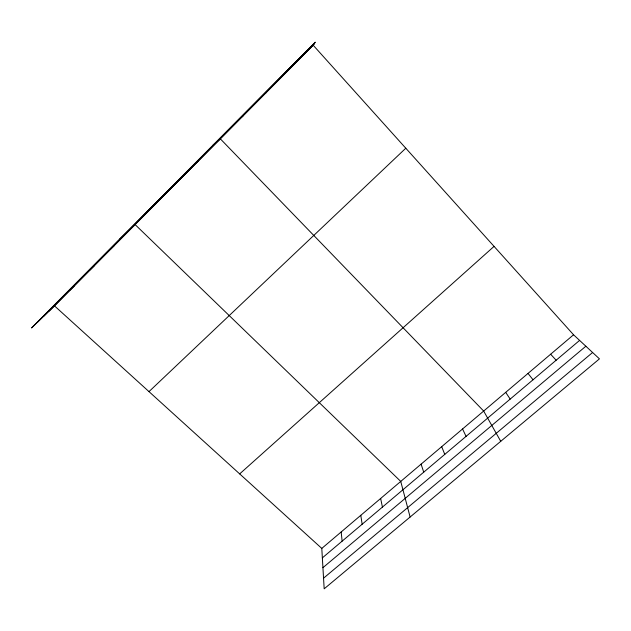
<?xml version="1.0" encoding="UTF-8"?>
<svg xmlns="http://www.w3.org/2000/svg" width="631" height="631" viewBox="0 0 631 631"><rect width="100%" height="100%" fill="white"/><g stroke="black" fill="none" stroke-linecap="round" stroke-linejoin="round"><path stroke-width="0.95" d="M313.213 45.258L315.255 42.182L31.55 327.946L54.44 305.83L313.213 45.258L573.555 334.785L599.45 358.858L324.176 588.818L321.794 548.41L54.44 305.83M37.615 322.086L314.711 43.003M43.586 316.32L314.175 43.807M49.115 310.98L313.686 44.549M69.284 290.662L74.206 285.93M89.736 270.076L94.24 265.761M110.464 249.198L114.542 245.317M148.987 391.622L405.804 148.222M119.488 239.37L135.121 224.597L400.748 481.414L410.118 517.026M152.805 206.566L155.975 203.592M174.416 184.796L177.122 182.296M196.344 162.719L198.568 160.708M239.67 473.897L494.065 246.382M212.844 145.335L220.306 138.812L483.669 411.057L500.746 441.314M321.794 548.41L573.555 334.785M322.346 557.883L579.597 340.401M322.93 567.671L585.86 346.222M323.553 578.185L592.604 352.492M241.823 116.916L243.03 115.938M265.422 93.151L266.085 92.725M550.642 354.228L556.148 360.222M528.029 373.418L533.014 379.783M505.699 392.356L510.187 399.084M462.555 428.977L466.072 436.376M441.7 446.669L444.768 454.391M421.098 464.148L423.724 472.177M380.651 498.466L382.418 507.103M360.798 515.314L362.147 524.235M341.174 531.965L342.128 541.161"/></g></svg>
